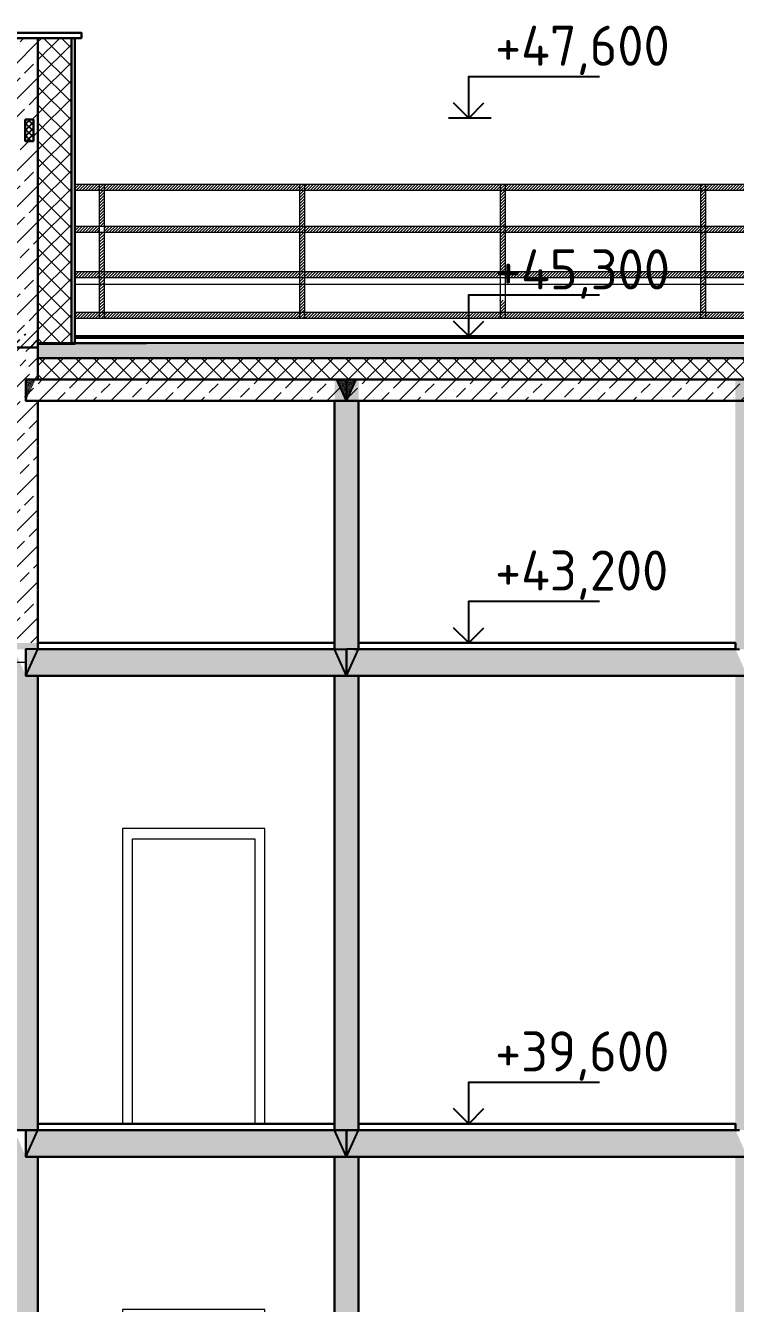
# Model space of a CAD drawing. Header units: millimetres. Extents: x -10163 to 1081624, y -5450 to 230390.
# Drawn here: x 384250 to 389563, y 94445 to 104012 of the extents above; entities that cross this region are included whole.
import ezdxf

# ---------------------------------------------------------------- set-up
doc = ezdxf.new("R2010")
doc.units = ezdxf.units.MM
doc.layers.add('0.09', color=40, linetype='Continuous', lineweight=9)
doc.layers.add('0.3', color=40, linetype='Continuous', lineweight=30)
doc.layers.add('0л_штриховка', color=7, linetype='Continuous', lineweight=9, transparency=0.2)
for name, color, linetype in [('0разрез', 7, 'Continuous'), ('Выноски', 130, 'Continuous'), ('Кровля', 92, 'Continuous'), ('норм двкри', 60, 'Continuous'), ('Перекрытия', 100, 'Continuous'), ('Стены1', 120, 'Continuous')]:
    doc.layers.add(name, color=color, linetype=linetype)
doc.styles.add('ГОСТ', font='GOST Common.ttf', dxfattribs={"height": 400})
pattern_1 = [(37.5, (8400, -1e-11), (-0.16000313, 4.894132373), [0, -3.8608, 0, -4.318, 0, -4.1275]), (7.5, (8400, -1e-11), (4.49523283, 7.16825101), [0, -2.0828, 0, -3.4798, 0, -1.3335]), (327.5, (8396.876, -1e-11), (7.909923702, 0.014371847), [0, -1.27, 0, -4.572, 0, -5.969]), (317.5, (8396.876, -1e-11), (7.63556452, 2.22929323), [0, -0.635, 0, -2.9972, 0, -3.429])]
pattern_2 = [(37.5, (10800, -7e-12), (-0.16000313, 4.894132373), [0, -3.8608, 0, -4.318, 0, -4.1275]), (7.5, (10800, -7e-12), (4.49523283, 7.16825101), [0, -2.0828, 0, -3.4798, 0, -1.3335]), (327.5, (10796.876, -7e-12), (7.909923702, 0.014371847), [0, -1.27, 0, -4.572, 0, -5.969]), (317.5, (10796.876, -7e-12), (7.63556452, 2.22929323), [0, -0.635, 0, -2.9972, 0, -3.429])]
pattern_3 = [(37.5, (7800, -7e-12), (-0.16000313, 4.894132373), [0, -3.8608, 0, -4.318, 0, -4.1275]), (7.5, (7800, -7e-12), (4.49523283, 7.16825101), [0, -2.0828, 0, -3.4798, 0, -1.3335]), (327.5, (7796.876, -7e-12), (7.909923702, 0.014371847), [0, -1.27, 0, -4.572, 0, -5.969]), (317.5, (7796.876, -7e-12), (7.63556452, 2.22929323), [0, -0.635, 0, -2.9972, 0, -3.429])]
pattern_4 = [(37.5, (8400, -3600), (-0.16000313, 4.894132373), [0, -3.8608, 0, -4.318, 0, -4.1275]), (7.5, (8400, -3600), (4.49523283, 7.16825101), [0, -2.0828, 0, -3.4798, 0, -1.3335]), (327.5, (8396.876, -3600), (7.909923702, 0.014371847), [0, -1.27, 0, -4.572, 0, -5.969]), (317.5, (8396.876, -3600), (7.63556452, 2.22929323), [0, -0.635, 0, -2.9972, 0, -3.429])]
pattern_5 = [(37.5, (10800, -3600), (-0.16000313, 4.894132373), [0, -3.8608, 0, -4.318, 0, -4.1275]), (7.5, (10800, -3600), (4.49523283, 7.16825101), [0, -2.0828, 0, -3.4798, 0, -1.3335]), (327.5, (10796.876, -3600), (7.909923702, 0.014371847), [0, -1.27, 0, -4.572, 0, -5.969]), (317.5, (10796.876, -3600), (7.63556452, 2.22929323), [0, -0.635, 0, -2.9972, 0, -3.429])]
pattern_6 = [(37.5, (7800, -3600), (-0.16000313, 4.894132373), [0, -3.8608, 0, -4.318, 0, -4.1275]), (7.5, (7800, -3600), (4.49523283, 7.16825101), [0, -2.0828, 0, -3.4798, 0, -1.3335]), (327.5, (7796.876, -3600), (7.909923702, 0.014371847), [0, -1.27, 0, -4.572, 0, -5.969]), (317.5, (7796.876, -3600), (7.63556452, 2.22929323), [0, -0.635, 0, -2.9972, 0, -3.429])]
pattern_7 = [(45, (-3941.53, -242.98), (-134.70384, 134.70384), []), (45, (-3806.83, -242.98), (-134.70384, 134.70384), [95.25, -47.625])]

# ---------------------------------------------------------------- blocks, each defined once
blk = doc.blocks.new('типовой')
h = blk.add_hatch()
h.set_pattern_fill('AR-SAND', color=256, scale=0.1)
h.set_pattern_definition(pattern_1)
h.paths.add_polyline_path([(388284.6, 63586), (388194.6, 63586), (388194.6, 63385.8)])
h = blk.add_hatch()
h.set_pattern_fill('AR-SAND', color=256, scale=0.1)
h.set_pattern_definition(pattern_1)
h.paths.add_polyline_path([(388194.6, 63385.8), (388284.6, 63586), (388194.6, 63586)])
h = blk.add_hatch()
h.set_pattern_fill('AR-SAND', color=256, scale=0.1)
h.set_pattern_definition(pattern_1)
h.paths.add_polyline_path([(388194.6, 63385.8), (388284.6, 63586), (388194.6, 63586)])
h = blk.add_hatch()
h.set_pattern_fill('AR-SAND', color=256, scale=0.1)
h.set_pattern_definition(pattern_3)
h.paths.add_polyline_path([(390594.6, 63586), (390504.6, 63586), (390594.6, 63385.8)])
h = blk.add_hatch()
h.set_pattern_fill('AR-SAND', color=256, scale=0.1)
h.set_pattern_definition(pattern_3)
h.paths.add_polyline_path([(390594.6, 63385.8), (390594.6, 63586), (390504.6, 63586)])
h = blk.add_hatch()
h.set_pattern_fill('AR-SAND', color=256, scale=0.1)
h.set_pattern_definition(pattern_3)
h.paths.add_polyline_path([(390594.6, 63385.8), (390594.6, 63586), (390504.6, 63586)])
h = blk.add_hatch()
h.set_pattern_fill('AR-SAND', color=256, scale=0.1)
h.set_pattern_definition(pattern_2)
h.paths.add_polyline_path([(390684.6, 63586), (390594.6, 63586), (390594.6, 63385.8)])
h = blk.add_hatch()
h.set_pattern_fill('AR-SAND', color=256, scale=0.1)
h.set_pattern_definition(pattern_2)
h.paths.add_polyline_path([(390594.6, 63385.8), (390684.6, 63586), (390594.6, 63586)])
h = blk.add_hatch()
h.set_pattern_fill('AR-SAND', color=256, scale=0.1)
h.set_pattern_definition(pattern_2)
h.paths.add_polyline_path([(390594.6, 63385.8), (390684.6, 63586), (390594.6, 63586)])
h = blk.add_hatch()
h.set_pattern_fill('AR-SAND', color=256, scale=0.1)
h.set_pattern_definition(pattern_4)
h.paths.add_polyline_path([(388284.6, 59986), (388194.6, 59986), (388194.6, 59785.8)])
h = blk.add_hatch()
h.set_pattern_fill('AR-SAND', color=256, scale=0.1)
h.set_pattern_definition(pattern_4)
h.paths.add_polyline_path([(388194.6, 59785.8), (388284.6, 59986), (388194.6, 59986)])
h = blk.add_hatch()
h.set_pattern_fill('AR-SAND', color=256, scale=0.1)
h.set_pattern_definition(pattern_4)
h.paths.add_polyline_path([(388194.6, 59785.8), (388284.6, 59986), (388194.6, 59986)])
h = blk.add_hatch()
h.set_pattern_fill('AR-SAND', color=256, scale=0.1)
h.set_pattern_definition(pattern_6)
h.paths.add_polyline_path([(390594.6, 59986), (390504.6, 59986), (390594.6, 59785.8)])
h = blk.add_hatch()
h.set_pattern_fill('AR-SAND', color=256, scale=0.1)
h.set_pattern_definition(pattern_6)
h.paths.add_polyline_path([(390594.6, 59785.8), (390594.6, 59986), (390504.6, 59986)])
h = blk.add_hatch()
h.set_pattern_fill('AR-SAND', color=256, scale=0.1)
h.set_pattern_definition(pattern_6)
h.paths.add_polyline_path([(390594.6, 59785.8), (390594.6, 59986), (390504.6, 59986)])
h = blk.add_hatch()
h.set_pattern_fill('AR-SAND', color=256, scale=0.1)
h.set_pattern_definition(pattern_5)
h.paths.add_polyline_path([(390684.6, 59986), (390594.6, 59986), (390594.6, 59785.8)])
h = blk.add_hatch()
h.set_pattern_fill('AR-SAND', color=256, scale=0.1)
h.set_pattern_definition(pattern_5)
h.paths.add_polyline_path([(390594.6, 59785.8), (390684.6, 59986), (390594.6, 59986)])
h = blk.add_hatch()
h.set_pattern_fill('AR-SAND', color=256, scale=0.1)
h.set_pattern_definition(pattern_5)
h.paths.add_polyline_path([(390594.6, 59785.8), (390684.6, 59986), (390594.6, 59986)])
at = {"layer": '0л_штриховка', "lineweight": 9}
h = blk.add_hatch(dxfattribs=at)
h.set_pattern_fill('ANSI36', color=256, scale=30)
h.paths.add_polyline_path([(390504.6, 63586), (388284.6, 63586), (388194.6, 63385.8), (390594.6, 63385.8)])
h.paths.add_polyline_path([(393504.6, 63586), (390684.6, 63586), (390594.6, 63385.8), (393594.6, 63385.8)])
h.paths.add_polyline_path([(395009.7, 63586), (393684.6, 63586), (393594.6, 63385.8), (395099.7, 63385.8)])
h.paths.add_polyline_path([(393684.6, 63385.8), (393594.6, 63385.8), (393504.6, 63385.8), (393504.6, 59986), (393684.6, 59986), (393684.6, 60033.1)])
h.paths.add_polyline_path([(390684.6, 63385.8), (390594.6, 63385.8), (390504.6, 63385.8), (390504.6, 59986), (390684.6, 59986), (390684.6, 60033.1)])
h.paths.add_polyline_path([(390684.6, 63633.1), (390504.6, 63633.1), (390504.6, 63586), (390594.6, 63586), (390684.6, 63586)])
h.paths.add_polyline_path([(393684.6, 63633.1), (393504.6, 63633.1), (393504.6, 63586), (393594.6, 63586), (393684.6, 63586)])
h.paths.add_polyline_path([(382704.6, 63586), (380184.6, 63586), (380124.6, 63385.8), (382794.6, 63385.8)])
h.paths.add_polyline_path([(380184.6, 63385.8), (380124.6, 63385.8), (380124.6, 63586), (380184.6, 63586), (380184.6, 63633.1), (380064.6, 63633.1), (380064.6, 59986), (380184.6, 59986)])
h.paths.add_polyline_path([(382884.6, 63586), (382794.6, 63385.8), (382704.6, 63385.8), (382704.6, 59986), (382884.6, 59986)])
h.paths.add_polyline_path([(388284.6, 63385.8), (388194.6, 63385.8), (388104.6, 63586), (388104.6, 59986), (388284.6, 59986)])
h.paths.add_polyline_path([(388284.6, 63586), (388284.6, 63633.1), (388104.6, 63633.1), (388104.6, 63586), (388194.6, 63586)])
h.paths.add_polyline_path([(382884.6, 63586), (382884.6, 63633.1), (382704.6, 63633.1), (382704.6, 63586), (382794.6, 63586)])
for points in [[(388284.6, 63586), (388194.6, 63586), (388194.6, 63385.8), (388284.6, 63586)], [(388284.6, 63586), (388194.6, 63586), (388194.6, 63385.8), (388284.6, 63586)], [(388284.6, 63586), (388194.6, 63586), (388194.6, 63385.8), (388284.6, 63586)], [(390504.6, 63586), (390594.6, 63586), (390594.6, 63385.8), (390504.6, 63586)], [(390504.6, 63586), (390594.6, 63586), (390594.6, 63385.8), (390504.6, 63586)], [(390504.6, 63586), (390594.6, 63586), (390594.6, 63385.8), (390504.6, 63586)], [(390684.6, 63586), (390594.6, 63586), (390594.6, 63385.8), (390684.6, 63586)], [(390684.6, 63586), (390594.6, 63586), (390594.6, 63385.8), (390684.6, 63586)], [(390684.6, 63586), (390594.6, 63586), (390594.6, 63385.8), (390684.6, 63586)], [(388284.6, 59986), (388194.6, 59986), (388194.6, 59785.8), (388284.6, 59986)], [(388284.6, 59986), (388194.6, 59986), (388194.6, 59785.8), (388284.6, 59986)], [(388284.6, 59986), (388194.6, 59986), (388194.6, 59785.8), (388284.6, 59986)], [(390504.6, 59986), (390594.6, 59986), (390594.6, 59785.8), (390504.6, 59986)], [(390504.6, 59986), (390594.6, 59986), (390594.6, 59785.8), (390504.6, 59986)], [(390504.6, 59986), (390594.6, 59986), (390594.6, 59785.8), (390504.6, 59986)], [(390684.6, 59986), (390594.6, 59986), (390594.6, 59785.8), (390684.6, 59986)], [(390684.6, 59986), (390594.6, 59986), (390594.6, 59785.8), (390684.6, 59986)], [(390684.6, 59986), (390594.6, 59986), (390594.6, 59785.8), (390684.6, 59986)]]:
    blk.add_lwpolyline(points)
at = {"layer": '0.3', "lineweight": 30}
for points in [[(388104.6, 63633.1), (388104.6, 59986), (388284.6, 59986), (388284.6, 63385.8)], [(388194.6, 63586), (388194.6, 63385.8), (390594.6, 63385.8), (390594.6, 63586)], [(390594.6, 63586), (390594.6, 63385.8), (393594.6, 63385.8), (393594.6, 63586)], [(390504.6, 63385.8), (390504.6, 59986), (390684.6, 59986), (390684.6, 63385.8)], [(388194.6, 59986), (388194.6, 59785.8), (390594.6, 59785.8), (390594.6, 59986)], [(388194.6, 59986), (388194.6, 59785.8), (390594.6, 59785.8), (390594.6, 59986)], [(388194.6, 59986), (388194.6, 59785.8), (390594.6, 59785.8), (390594.6, 59986)], [(388284.6, 59986), (390504.6, 59986)], [(388284.6, 59986), (390504.6, 59986)], [(388284.6, 59986), (390504.6, 59986)], [(390594.6, 59986), (390594.6, 59785.8), (393594.6, 59785.8), (393594.6, 59986)], [(390594.6, 59986), (390594.6, 59785.8), (393594.6, 59785.8), (393594.6, 59986)], [(390594.6, 59986), (390594.6, 59785.8), (393594.6, 59785.8), (393594.6, 59986)], [(390647.5, 59986), (393535.1, 59986)], [(390647.5, 59986), (393535.1, 59986)], [(390647.5, 59986), (393535.1, 59986)]]:
    blk.add_lwpolyline(points, dxfattribs=at)
for points in [[(388284.6, 63586), (390504.6, 63586), (390504.6, 63633.1), (388284.6, 63633.1)], [(388284.6, 63586), (390504.6, 63586), (390504.6, 63633.1), (388284.6, 63633.1)], [(388284.6, 63586), (390504.6, 63586), (390504.6, 63633.1), (388284.6, 63633.1)], [(390684.6, 63586), (393504.6, 63586), (393504.6, 63633.1), (390684.6, 63633.1)], [(390684.6, 63586), (393504.6, 63586), (393504.6, 63633.1), (390684.6, 63633.1)], [(390684.6, 63586), (393504.6, 63586), (393504.6, 63633.1), (390684.6, 63633.1)], [(388284.6, 59986), (390504.6, 59986), (390504.6, 60033.1), (388284.6, 60033.1)], [(388284.6, 59986), (390504.6, 59986), (390504.6, 60033.1), (388284.6, 60033.1)], [(388284.6, 59986), (390504.6, 59986), (390504.6, 60033.1), (388284.6, 60033.1)], [(390684.6, 59986), (393504.6, 59986), (393504.6, 60033.1), (390684.6, 60033.1)], [(390684.6, 59986), (393504.6, 59986), (393504.6, 60033.1), (390684.6, 60033.1)], [(390684.6, 59986), (393504.6, 59986), (393504.6, 60033.1), (390684.6, 60033.1)]]:
    blk.add_lwpolyline(points, close=True, dxfattribs=at)
at = {"layer": 'норм двкри', "lineweight": 9}
for p, q in [((388916.4, 62243.1), (388916.4, 60033.1)), ((389983.4, 62243.1), (388916.4, 62243.1)), ((388916.4, 62243.1), (388916.4, 60033.1)), ((389983.4, 62243.1), (388916.4, 62243.1)), ((388916.4, 62243.1), (388916.4, 60033.1)), ((389983.4, 62243.1), (388916.4, 62243.1)), ((388916.4, 62243.1), (388916.4, 60033.1)), ((389983.4, 62243.1), (388916.4, 62243.1)), ((388916.4, 62243.1), (388916.4, 60033.1)), ((389983.4, 62243.1), (388916.4, 62243.1)), ((388916.4, 62243.1), (388916.4, 60033.1)), ((389983.4, 62243.1), (388916.4, 62243.1)), ((389983.4, 60033.1), (389983.4, 62243.1)), ((389983.4, 60033.1), (389983.4, 62243.1)), ((389983.4, 60033.1), (389983.4, 62243.1)), ((389983.4, 60033.1), (389983.4, 62243.1)), ((389983.4, 60033.1), (389983.4, 62243.1)), ((389983.4, 60033.1), (389983.4, 62243.1)), ((388992.4, 60033.1), (388992.4, 62167.1)), ((388992.4, 62167.1), (389907.4, 62167.1)), ((388992.4, 60033.1), (388992.4, 62167.1)), ((388992.4, 62167.1), (389907.4, 62167.1)), ((388992.4, 60033.1), (388992.4, 62167.1)), ((388992.4, 62167.1), (389907.4, 62167.1)), ((388992.4, 60033.1), (388992.4, 62167.1)), ((388992.4, 62167.1), (389907.4, 62167.1)), ((388992.4, 60033.1), (388992.4, 62167.1)), ((388992.4, 62167.1), (389907.4, 62167.1)), ((388992.4, 60033.1), (388992.4, 62167.1)), ((388992.4, 62167.1), (389907.4, 62167.1)), ((389907.4, 62167.1), (389907.4, 60033.1)), ((389907.4, 62167.1), (389907.4, 60033.1)), ((389907.4, 62167.1), (389907.4, 60033.1)), ((389907.4, 62167.1), (389907.4, 60033.1)), ((389907.4, 62167.1), (389907.4, 60033.1)), ((389907.4, 62167.1), (389907.4, 60033.1))]:
    blk.add_line(p, q, dxfattribs=at)
at = {"layer": 'Перекрытия'}
for points in [[(388194.6, 63586), (388194.6, 63385.8), (390594.6, 63385.8), (390594.6, 63586)], [(388194.6, 63586), (388194.6, 63385.8), (390594.6, 63385.8), (390594.6, 63586)], [(388284.6, 63586), (390504.6, 63586)], [(388284.6, 63586), (390504.6, 63586)], [(388284.6, 63586), (390504.6, 63586)], [(390594.6, 63586), (390594.6, 63385.8), (393594.6, 63385.8), (393594.6, 63586)], [(390594.6, 63586), (390594.6, 63385.8), (393594.6, 63385.8), (393594.6, 63586)], [(390647.5, 63586), (393535.1, 63586)], [(390647.5, 63586), (393535.1, 63586)], [(390647.5, 63586), (393535.1, 63586)]]:
    blk.add_lwpolyline(points, dxfattribs=at)
at = {"layer": 'Стены1'}
for points in [[(388104.6, 63633.1), (388104.6, 59986), (388284.6, 59986), (388284.6, 63385.8)], [(388104.6, 63633.1), (388104.6, 59986), (388284.6, 59986), (388284.6, 63385.8)], [(390504.6, 63385.8), (390504.6, 59986), (390684.6, 59986), (390684.6, 63385.8)], [(390504.6, 63385.8), (390504.6, 59986), (390684.6, 59986), (390684.6, 63385.8)]]:
    blk.add_lwpolyline(points, dxfattribs=at)
blk = doc.blocks.new('размер')
at = {"layer": 'Выноски'}
for points in [[(0, 0), (0, 311.4), (979.9, 311.4)], [(0, 0), (-113.5, 113.5)], [(0, 0), (113.5, 113.5)], [(167.6, 0), (-151.1, 0)]]:
    blk.add_lwpolyline(points, dxfattribs=at)

msp = doc.modelspace()

# ---------------------------------------------------------------- hatches: boundary and pattern name
h = msp.add_hatch()
h.set_pattern_fill('ANSI37', color=256, scale=10)
h.set_pattern_definition([(45, (-3941.534, -242.978), (-22.4506403, 22.4506403), []), (135, (-3941.534, -242.978), (-22.4506403, -22.4506403), [])])
h.paths.add_polyline_path([(384308.439, 103308.038), (384247.451, 103308.038), (384247.451, 103147.78), (384308.439, 103147.78)])
h = msp.add_hatch()
h.set_pattern_fill('AR-SAND', color=256, scale=0.1)
h.set_pattern_definition([(37.5, (4458.4657, 37816.2937), (-0.16000313, 4.894132373), [0, -3.8608, 0, -4.318, 0, -4.1275]), (7.5, (4458.4657, 37816.294), (4.49523283, 7.16825101), [0, -2.0828, 0, -3.4798, 0, -1.3335]), (327.5, (4455.3415, 37816.2937), (7.909923702, 0.014371847), [0, -1.27, 0, -4.572, 0, -5.969]), (317.5, (4455.3415, 37816.294), (7.63556452, 2.22929323), [0, -0.635, 0, -2.9972, 0, -3.429])])
h.paths.add_polyline_path([(384253.024, 101202.045), (384325.047, 101362.303), (384253.024, 101362.303)])
h = msp.add_hatch()
h.set_pattern_fill('AR-SAND', color=256, scale=0.1)
h.set_pattern_definition([(37.5, (3858.4657, 37816.2937), (-0.16000313, 4.894132373), [0, -3.8608, 0, -4.318, 0, -4.1275]), (7.5, (3858.4657, 37816.294), (4.49523283, 7.16825101), [0, -2.0828, 0, -3.4798, 0, -1.3335]), (327.5, (3855.3415, 37816.2937), (7.909923702, 0.014371847), [0, -1.27, 0, -4.572, 0, -5.969]), (317.5, (3855.3415, 37816.294), (7.63556452, 2.22929323), [0, -0.635, 0, -2.9972, 0, -3.429])])
h.paths.add_polyline_path([(386653.024, 101362.303), (386581, 101362.303), (386653.024, 101202.045)])
h = msp.add_hatch()
h.set_pattern_fill('AR-SAND', color=256, scale=0.1)
h.set_pattern_definition([(37.5, (6858.4657, 37816.2937), (-0.16000313, 4.894132373), [0, -3.8608, 0, -4.318, 0, -4.1275]), (7.5, (6858.4657, 37816.294), (4.49523283, 7.16825101), [0, -2.0828, 0, -3.4798, 0, -1.3335]), (327.5, (6855.3415, 37816.2937), (7.909923702, 0.014371847), [0, -1.27, 0, -4.572, 0, -5.969]), (317.5, (6855.3415, 37816.294), (7.63556452, 2.22929323), [0, -0.635, 0, -2.9972, 0, -3.429])])
h.paths.add_polyline_path([(386725.047, 101362.303), (386653.024, 101362.303), (386653.024, 101202.045)])
at = {"layer": '0.09', "transparency": 33554508}
h = msp.add_hatch(dxfattribs=at)
h.set_pattern_fill('ANSI31', color=256, scale=5)
h.set_pattern_definition([(45, (-3941.534, -242.978), (-11.22532015, 11.22532015), [])])
h.paths.add_polyline_path([(390841.175, 102507.241), (389341.175, 102507.241), (389341.175, 102464.76), (390841.175, 102464.76)])
h.paths.add_polyline_path([(390841.175, 102167.761), (389341.175, 102167.761), (389341.175, 102125.28), (390841.175, 102125.28)])
h.paths.add_polyline_path([(390841.175, 101864.703), (389341.175, 101864.703), (389341.175, 101822.222), (390841.175, 101822.222)])
h.paths.add_polyline_path([(389341.175, 102125.28), (389301.653, 102125.28), (389301.653, 101864.703), (389341.175, 101864.703)])
h.paths.add_polyline_path([(389341.175, 102464.76), (389301.653, 102464.76), (389301.653, 102167.761), (389341.175, 102167.761)])
h.paths.add_polyline_path([(389341.175, 102780.22), (389301.653, 102780.22), (389301.653, 102507.241), (389341.175, 102507.241)])
h.paths.add_polyline_path([(390841.175, 102822.701), (389341.175, 102822.701), (389341.175, 102780.22), (390841.175, 102780.22)])
h.paths.add_polyline_path([(389341.175, 102822.701), (389301.653, 102822.701), (389301.653, 102780.22), (389341.175, 102780.22)])
h.paths.add_polyline_path([(389301.653, 102822.701), (387841.175, 102822.701), (387841.175, 102780.22), (389301.653, 102780.22)])
h.paths.add_polyline_path([(387841.175, 102822.701), (387801.653, 102822.701), (387801.653, 102780.22), (387841.175, 102780.22)])
h.paths.add_polyline_path([(387801.653, 102822.701), (386341.175, 102822.701), (386341.175, 102780.22), (387801.653, 102780.22)])
h.paths.add_polyline_path([(386341.175, 102822.701), (386301.653, 102822.701), (386301.653, 102780.22), (386341.175, 102780.22)])
h.paths.add_polyline_path([(384841.175, 102780.22), (384801.653, 102780.22), (384801.653, 102507.241), (384841.175, 102507.241)])
h.paths.add_polyline_path([(384841.175, 102464.76), (384801.653, 102464.76), (384801.653, 102167.761), (384841.175, 102167.761)])
h.paths.add_polyline_path([(384841.175, 102125.28), (384801.653, 102125.28), (384801.653, 101864.703), (384841.175, 101864.703)])
h.paths.add_polyline_path([(384841.175, 102167.761), (384801.653, 102167.761), (384801.653, 102125.28), (384841.175, 102125.28)])
h.paths.add_polyline_path([(386301.653, 102167.761), (384841.175, 102167.761), (384841.175, 102125.28), (386301.653, 102125.28)])
h.paths.add_polyline_path([(386301.653, 102507.241), (384841.175, 102507.241), (384841.175, 102464.76), (386301.653, 102464.76)])
h.paths.add_polyline_path([(384841.175, 101864.703), (384801.653, 101864.703), (384801.653, 101822.222), (384841.175, 101822.222)])
h.paths.add_polyline_path([(386301.653, 101864.703), (384841.175, 101864.703), (384841.175, 101822.222), (386301.653, 101822.222)])
h.paths.add_polyline_path([(386341.175, 102125.28), (386301.653, 102125.28), (386301.653, 101864.703), (386341.175, 101864.703)])
h.paths.add_polyline_path([(386341.175, 101864.703), (386301.653, 101864.703), (386301.653, 101822.222), (386341.175, 101822.222)])
h.paths.add_polyline_path([(386341.175, 102464.76), (386301.653, 102464.76), (386301.653, 102167.761), (386341.175, 102167.761)])
h.paths.add_polyline_path([(386341.175, 102780.22), (386301.653, 102780.22), (386301.653, 102507.241), (386341.175, 102507.241)])
h.paths.add_polyline_path([(386341.175, 102507.241), (386301.653, 102507.241), (386301.653, 102464.76), (386341.175, 102464.76)])
h.paths.add_polyline_path([(386341.175, 102167.761), (386301.653, 102167.761), (386301.653, 102125.28), (386341.175, 102125.28)])
h.paths.add_polyline_path([(387566.53, 101864.703), (386341.175, 101864.703), (386341.175, 101822.222), (387566.53, 101822.222)])
h.paths.add_polyline_path([(387801.653, 101864.703), (387566.53, 101864.703), (387566.53, 101822.222), (387801.653, 101822.222)])
h.paths.add_polyline_path([(387841.175, 101864.703), (387801.653, 101864.703), (387801.653, 101822.222), (387841.175, 101822.222)])
h.paths.add_polyline_path([(389301.653, 101864.703), (387841.175, 101864.703), (387841.175, 101822.222), (389301.653, 101822.222)])
h.paths.add_polyline_path([(389341.175, 101864.703), (389301.653, 101864.703), (389301.653, 101822.222), (389341.175, 101822.222)])
h.paths.add_polyline_path([(389341.175, 102167.761), (389301.653, 102167.761), (389301.653, 102125.28), (389341.175, 102125.28)])
h.paths.add_polyline_path([(389341.175, 102507.241), (389301.653, 102507.241), (389301.653, 102464.76), (389341.175, 102464.76)])
h.paths.add_polyline_path([(389301.653, 102507.241), (387841.175, 102507.241), (387841.175, 102464.76), (389301.653, 102464.76)])
h.paths.add_polyline_path([(387841.175, 102507.241), (387801.653, 102507.241), (387801.653, 102464.76), (387841.175, 102464.76)], flags=16)
h.paths.add_polyline_path([(387841.175, 102780.22), (387801.653, 102780.22), (387801.653, 102507.241), (387841.175, 102507.241)])
h.paths.add_polyline_path([(387801.653, 102507.241), (386341.175, 102507.241), (386341.175, 102464.76), (387801.653, 102464.76)])
h.paths.add_polyline_path([(387801.653, 102167.761), (386341.175, 102167.761), (386341.175, 102125.28), (387801.653, 102125.28)])
h.paths.add_polyline_path([(387841.175, 102464.76), (387801.653, 102464.76), (387801.653, 102167.761), (387841.175, 102167.761)], flags=16)
h.paths.add_polyline_path([(389301.653, 102167.761), (387841.175, 102167.761), (387841.175, 102125.28), (389301.653, 102125.28)])
h.paths.add_polyline_path([(387841.175, 101956.104), (387801.653, 101956.104), (387801.653, 101864.703), (387841.175, 101864.703)])
h.paths.add_polyline_path([(387659.02, 101870.878), (389204.02, 101870.878), (389204.02, 102532.242), (387659.02, 102532.242)], flags=9)
h.paths.add_polyline_path([(384619.278, 102507.241), (384619.278, 102464.76), (384801.653, 102464.76), (384801.653, 102507.241)])
h.paths.add_polyline_path([(384619.278, 102822.701), (384619.278, 102780.22), (386301.653, 102780.22), (386301.653, 102822.701)])
h.paths.add_polyline_path([(384619.278, 101864.703), (384619.278, 101822.222), (384801.653, 101822.222), (384801.653, 101864.703)])
h.paths.add_polyline_path([(384619.278, 102167.761), (384619.278, 102125.28), (384801.653, 102125.28), (384801.653, 102167.761)])
at = {"layer": '0л_штриховка', "ltscale": 0.3}
h = msp.add_hatch(dxfattribs=at)
h.set_pattern_fill('ANSI33', color=256, scale=30)
h.paths.add_polyline_path([(384343.024, 103917.981), (384163.024, 103917.981), (384163.024, 103850.3), (384223.026, 103850.3), (384223.026, 103831.329), (384163.024, 103831.329), (384163.024, 103797.176), (384164.554, 103798.713), (384164.554, 103467.78), (384163.024, 103467.78), (384163.024, 103308.038), (384247.451, 103308.038), (384308.439, 103308.038), (384308.439, 103147.78), (384247.451, 103147.78), (384163.024, 103147.78), (384163.024, 101602.303), (384343.024, 101602.303)])
h = msp.add_hatch(dxfattribs=at)
h.set_pattern_fill('ANSI37', color=256, scale=30)
h.paths.add_polyline_path([(384593.024, 103917.981), (384343.024, 103917.981), (384343.024, 101634.14), (384593.024, 101634.14)])
h = msp.add_hatch(dxfattribs=at)
h.set_pattern_fill('ANSI33', color=256, scale=30)
h.paths.add_polyline_path([(373543.024, 103147.78), (373532.524, 103147.78), (373453.024, 103147.78), (373363.024, 103147.78), (373363.024, 99390.143), (373543.024, 99390.143), (373543.024, 101402.045), (373504.645, 101402.045), (373504.645, 101482.939), (373504.645, 101654.591), (373543.024, 101654.591)])
h.paths.add_polyline_path([(386743.024, 101362.303), (386563.024, 101362.303), (386563.024, 99390.143), (386743.024, 99390.143)])
h.paths.add_polyline_path([(389743.024, 101362.303), (389563.024, 101362.303), (389563.024, 99390.143), (389743.024, 99390.143)])
h = msp.add_hatch(dxfattribs=at)
h.set_pattern_fill('ANSI33', color=256, scale=30)
h.paths.add_polyline_path([(384253.024, 101602.303), (384163.024, 101602.303), (384163.024, 99390.143), (384343.024, 99390.143), (384343.024, 101329.493), (384343.024, 101402.045), (384253.024, 101402.045)])
h = msp.add_hatch(dxfattribs=at)
h.set_pattern_fill('ANSI33', color=256, scale=30)
h.set_pattern_definition(pattern_7)
h.paths.add_polyline_path([(384343.024, 101562.303), (384343.024, 101602.303), (384253.024, 101602.303), (384253.024, 101362.303), (384343.024, 101362.303)])
h = msp.add_hatch(dxfattribs=at)
h.set_pattern_fill('GRAVEL', color=256, scale=5)
h.paths.add_polyline_path([(391058.123, 101629.248), (384343.024, 101629.248), (384343.024, 101522.303), (391058.123, 101522.303)])
h = msp.add_hatch(dxfattribs=at)
h.set_pattern_fill('ANSI37', color=256, scale=30)
h.paths.add_polyline_path([(391058.123, 101522.303), (384343.024, 101522.303), (384343.024, 101362.303), (391058.123, 101362.303)])
h = msp.add_hatch(dxfattribs=at)
h.set_pattern_fill('ANSI33', color=256, scale=30)
h.paths.add_polyline_path([(386653.024, 101202.045), (386581, 101362.303), (384343.024, 101362.303), (384253.024, 101202.045)])
h.paths.add_polyline_path([(389653.024, 101202.045), (389581, 101362.303), (386725.047, 101362.303), (386653.024, 101202.045)])
at = {"layer": '0разрез'}
h = msp.add_hatch(dxfattribs=at)
h.set_pattern_fill('ANSI33', color=256, scale=30)
h.set_pattern_definition(pattern_7)
h.paths.add_polyline_path([(384343.024, 101704.897), (384163.024, 101704.897), (384163.024, 101602.303), (384343.024, 101602.303)])
h = msp.add_hatch(dxfattribs=at)
h.set_pattern_fill('AR-SAND', color=256, scale=20)
h.set_pattern_definition([(37.5, (-3941.5, -243), (-32.0006, 978.8265), [0, -772.16, 0, -863.6, 0, -825.5]), (7.5, (-3941.5, -243), (899.0466, 1433.65), [0, -416.56, 0, -695.96, 0, -266.7]), (327.5, (-4566.4, -243), (1581.9847, 2.8744), [0, -254, 0, -914.4, 0, -1193.8]), (317.5, (-4566.4, -243), (1527.113, 445.8586), [0, -127, 0, -599.44, 0, -685.8])])
h.paths.add_polyline_path([(384343.024, 101362.303), (384253.024, 101362.303), (384253.024, 101202.045)])
h.paths.add_polyline_path([(391157.95, 101202.323), (391157.95, 101362.303), (391058.123, 101362.303)])

# ---------------------------------------------------------------- linework, layer by layer
for points in [[(386653.024, 101362.303), (386653.024, 101202.045), (386581, 101362.303)], [(386653.024, 101362.303), (386653.024, 101202.045), (386725.047, 101362.303)]]:
    msp.add_lwpolyline(points)
at = {"layer": '0.09'}
msp.add_line((384253.024, 99242.903), (378823.024, 99276.279), dxfattribs=at)
at = {"layer": '0.09', "transparency": 33554508}
for points in [[(384619.278, 102780.22), (390841.175, 102780.22), (390841.175, 102822.701), (384619.278, 102822.701)], [(384619.278, 102464.76), (390841.175, 102464.76), (390841.175, 102507.241), (384619.278, 102507.241)], [(384619.278, 102125.28), (390841.175, 102125.28), (390841.175, 102167.761), (384619.278, 102167.761)]]:
    msp.add_lwpolyline(points, dxfattribs=at)
for points in [[(384841.175, 102822.701), (384801.653, 102822.701), (384801.653, 101822.222), (384841.175, 101822.222)], [(386341.175, 102822.701), (386301.653, 102822.701), (386301.653, 101822.222), (386341.175, 101822.222)], [(387841.175, 102822.701), (387801.653, 102822.701), (387801.653, 101822.222), (387841.175, 101822.222)], [(389341.175, 102822.701), (389301.653, 102822.701), (389301.653, 101822.222), (389341.175, 101822.222)]]:
    msp.add_lwpolyline(points, close=True, dxfattribs=at)
at = {"layer": '0.09', "transparency": 33554559}
for points in [[(391003.024, 102072.77), (384619.278, 102072.77)], [(384619.278, 101822.222), (390841.175, 101822.222), (390841.175, 101864.703), (384619.278, 101864.703)]]:
    msp.add_lwpolyline(points, dxfattribs=at)
at = {"layer": '0.3', "lineweight": 30}
for p, q in [((385156.441, 101634.14), (384343.024, 101634.14)), ((384343.024, 101602.303), (384343.024, 101402.303)), ((384619.278, 101685.891), (390504.127, 101685.891)), ((384619.278, 101674.149), (390500.449, 101674.074)), ((385156.441, 101634.14), (390250.614, 101636.159)), ((384343.024, 101362.303), (384343.024, 101522.303)), ((384343.024, 101522.303), (391058.123, 101522.303)), ((384253.024, 101362.303), (391157.95, 101362.303)), ((386653.024, 101202.045), (391158.123, 101202.045))]:
    msp.add_line(p, q, dxfattribs=at)
for points in [[(384127.223, 103917.981), (384668.664, 103917.981), (384668.664, 103958.509), (384127.223, 103958.509)], [(384247.451, 103308.038), (384308.439, 103308.038), (384308.439, 103147.78), (384247.451, 103147.78)]]:
    msp.add_lwpolyline(points, close=True, dxfattribs=at)
for points in [[(384163.024, 103147.78), (384163.024, 101602.303), (384343.024, 101602.303), (384343.024, 103917.981), (384163.024, 103917.981), (384163.024, 103298.115)], [(384343.024, 101602.303), (384343.024, 101602.303), (384163.024, 101602.303), (384163.024, 99390.143)], [(384253.024, 101362.303), (384253.024, 101202.045), (386653.024, 101202.045), (386653.024, 101362.303)], [(384343.024, 99390.143), (384343.024, 101202.045)], [(386563.024, 101202.045), (386563.024, 99390.143)], [(386743.024, 99390.143), (386743.024, 101202.045), (386563.024, 101202.045), (386563.024, 101202.045)]]:
    msp.add_lwpolyline(points, dxfattribs=at)
at = {"layer": '0.3', "lineweight": 30, "ltscale": 10}
for points in [[(384343.024, 103917.981), (384593.024, 103917.981), (384593.024, 101629.248), (384343.024, 101629.248)], [(384593.024, 101629.248), (384619.278, 101629.248), (384619.278, 103917.981), (384593.024, 103917.981)]]:
    msp.add_lwpolyline(points, close=True, dxfattribs=at)
at = {"layer": '0разрез'}
for p, q in [((384619.278, 101704.897), (384619.278, 101634.14)), ((384343.024, 101362.303), (384343.024, 101562.303))]:
    msp.add_line(p, q, dxfattribs=at)
at = {"layer": 'Кровля', "ltscale": 10}
msp.add_line((384593.024, 102301.593), (384593.024, 103769.796), dxfattribs=at)
at = {"layer": 'Кровля'}
for points in [[(384343.024, 102822.701), (384343.024, 102780.22)], [(384343.024, 102167.761), (384343.024, 102125.28)], [(384343.024, 101864.703), (384343.024, 101822.222)]]:
    msp.add_lwpolyline(points, dxfattribs=at)
at = {"layer": 'Стены1'}
msp.add_lwpolyline([(384343.024, 101602.303), (384163.024, 101602.303)], dxfattribs=at)

# ---------------------------------------------------------------- block references
at = {"layer": 'Выноски'}
for p in [(387566.53, 103319.078), (387566.53, 101685.891), (387566.53, 99390.143), (387566.53, 95790.143)]:
    msp.add_blockref('размер', p, dxfattribs=at)
at = {"layer": 'Перекрытия'}
for p in [(-3941.534, 35757.022), (-3941.534, 32157.022)]:
    msp.add_blockref('типовой', p, dxfattribs=at)

# ---------------------------------------------------------------- texts
at = {"layer": 'Выноски', "char_height": 300, "attachment_point": 1, "style": 'ГОСТ'}
for s, insert in [('+47,600', (387764.02, 104011.12)), ('+45,300', (387764.02, 102336.787)), ('+43,200', (387764.02, 100082.186)), ('+39,600', (387764.02, 96482.186))]:
    msp.add_mtext_dynamic_manual_height_columns(s, width=1172.88776, gutter_width=2000, heights=[0], dxfattribs=dict(at, insert=insert))

doc.saveas('drawing.dxf')
